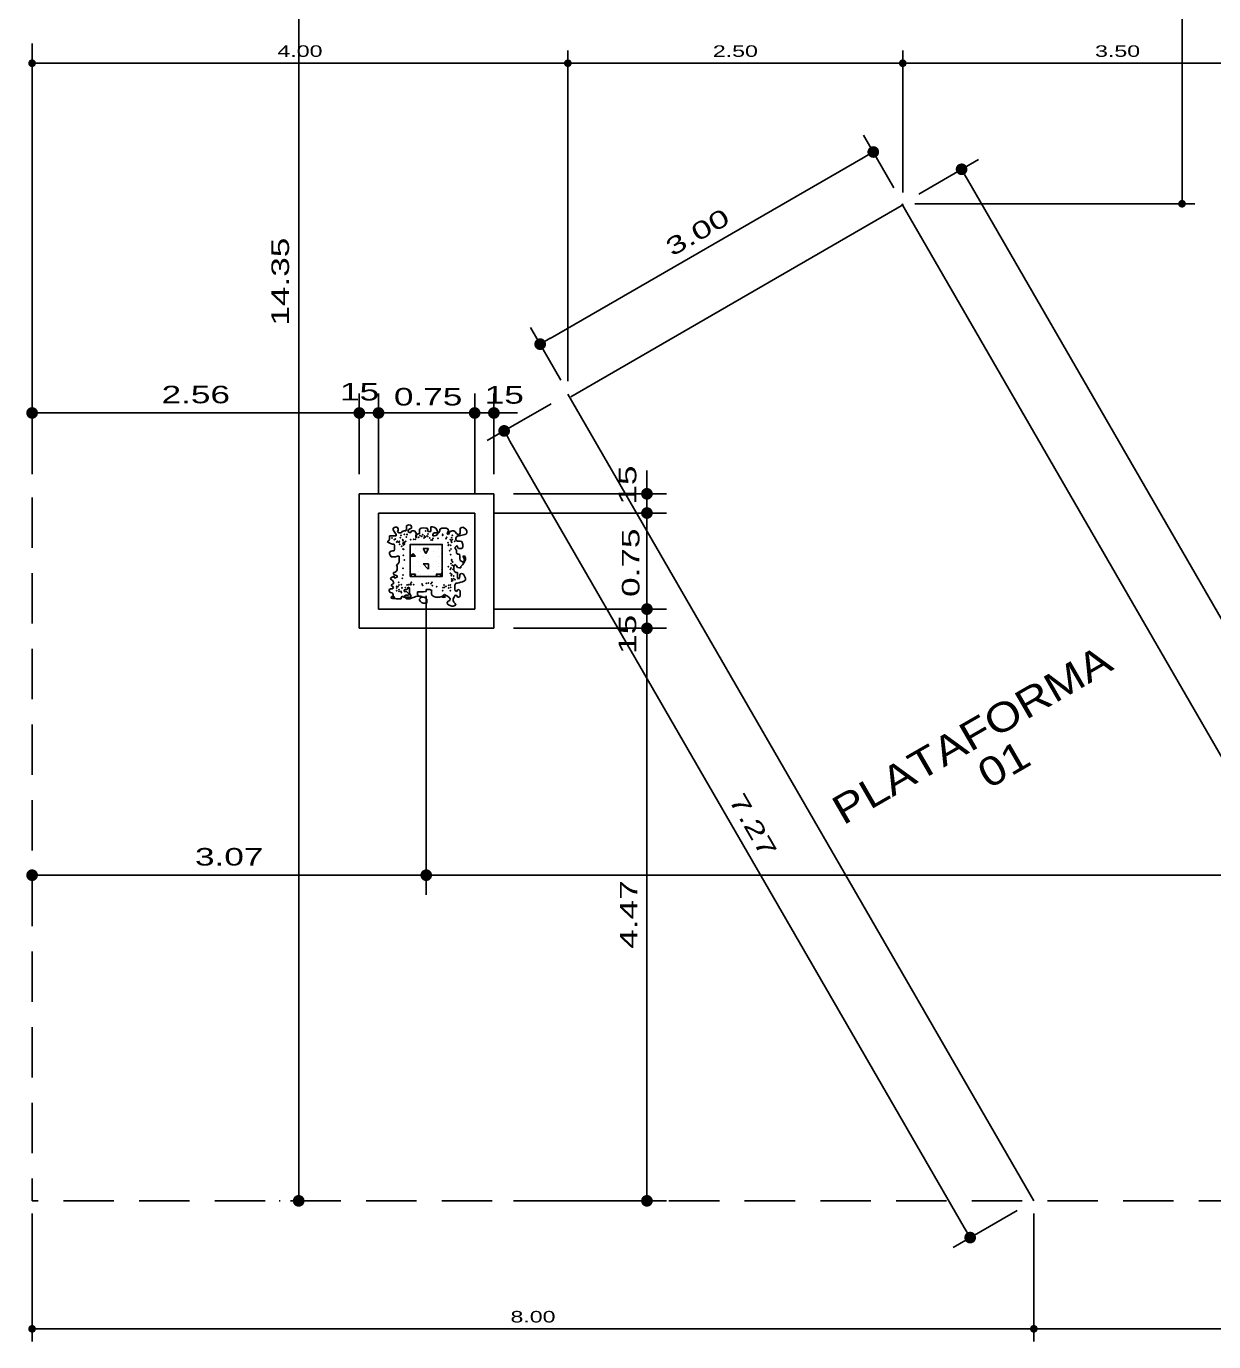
# Model space of a CAD drawing. Extents: x -13.6 to 37.9, y -332.9 to -283.8.
# Drawn here: x -13.62 to -4.35, y -326.75 to -316.48 of the extents above; entities that cross this region are included whole.
import ezdxf

# ---------------------------------------------------------------- set-up
doc = ezdxf.new("R2010")
doc.units = 0
doc.header["$LTSCALE"] = 0.525
doc.header["$MEASUREMENT"] = 0
doc.header["$PDSIZE"] = -5
doc.linetypes.add('HIDDEN', pattern=[0.375, 0.25, -0.125])
doc.layers.get('0').update_dxf_attribs({"linetype": 'CONTINUOUS'})
doc.layers.get('DEFPOINTS').update_dxf_attribs({"linetype": 'CONTINUOUS'})
for name, color, linetype in [('COTA', 13, 'CONTINUOUS'), ('FOLHA', 1, 'CONTINUOUS'), ('HACHURA', 13, 'CONTINUOUS'), ('LINVISTA', 13, 'CONTINUOUS'), ('PILARES', 5, 'CONTINUOUS'), ('PROJECAO', 13, 'HIDDEN'), ('REG120-160', 5, 'CONTINUOUS'), ('VEG', 82, 'CONTINUOUS')]:
    doc.layers.add(name, color=color, linetype=linetype)
doc.styles.add('REGUA120', font='romnswin', dxfattribs={"width": 1.2})
doc.styles.add('REGUA80', font='romnswin', dxfattribs={"width": 1.5})
doc.dimstyles.new('STANDARD$0', dxfattribs={"dimscale": 0.05, "dimtxt": 1.8, "dimasz": 1.2, "dimexe": 2, "dimexo": 2, "dimgap": 0.98, "dimtad": 1, "dimrnd": 0.5, "dimzin": 0, "dimdsep": 46, "dimtxsty": 'REGUA80', "dimblk1": 'DOT', "dimblk2": 'DOT', "dimsah": 1, "dimcen": 4, "dimdle": 4, "dimclrd": 22, "dimclre": 22, "dimclrt": 2, "dimadec": 0, "dimazin": 0, "dimtfac": 1, "dimtmove": 0, "dimatfit": 3, "dimldrblk": 'DOT', "dimfxl": 1, "dimtolj": 1, "dimtzin": 0, "dimarcsym": 0})

# ---------------------------------------------------------------- blocks, each defined once
blk = doc.blocks.new('_DOT')
at = {"color": 0, "linetype": 'ByBlock'}
blk.add_line((-0.5, 0), (-1, 0), dxfattribs=at)
at = {"color": 0, "linetype": 'ByBlock', "const_width": 0.5}
blk.add_lwpolyline([(-0.25, 0, 1), (0.25, 0, 1)], format="xyb", close=True, dxfattribs=at)
blk = doc.blocks.new('*D108')
at = {"color": 22, "linetype": 'ByBlock', "ltscale": 3}
for p, q in [((-11.079, -311.393), (-11.079, -325.561)), ((-11.223, -325.652), (-11.231, -325.652))]:
    blk.add_line(p, q, dxfattribs=at)
at = {"layer": 'DEFPOINTS', "color": 0, "linetype": 'ByBlock', "ltscale": 3}
for p in [(-11.071, -311.302), (-11.079, -325.652), (-11.071, -325.652)]:
    blk.add_point(p, dxfattribs=at)
at = {"color": 22, "linetype": 'ByBlock', "ltscale": 3, "xscale": 0.09119999999999999, "yscale": 0.09119999999999999, "zscale": 0.09119999999999999}
for p, rotation in [((-11.079, -311.302), 90), ((-11.079, -325.652), 270)]:
    blk.add_blockref('_DOT', p, dxfattribs=dict(at, rotation=rotation))
at = {"color": 2, "linetype": 'ByBlock', "ltscale": 3, "insert": (-11.222, -318.477), "char_height": 0.1368, "attachment_point": 5, "rotation": 90, "style": 'REGUA80'}
blk.add_mtext('\\A1;14.35', dxfattribs=at)
blk = doc.blocks.new('COTAPT')
at = {"color": 0, "linetype": 'ByBlock', "ltscale": 3}
blk.add_line((0, 0), (200, 0), dxfattribs=at)
at = {"color": 6, "linetype": 'ByBlock', "ltscale": 3}
blk.add_lwpolyline([(-20, 20), (20, 20), (20, -20), (-20, -20)], close=True, dxfattribs=at)
blk = doc.blocks.new('*D111')
at = {"color": 22, "linetype": 'ByBlock', "ltscale": 3}
for p, q in [((-5.388, -317.793), (-4.923, -317.524)), ((-5.009, -317.679), (-0.606, -325.305)), ((-0.894, -325.576), (-0.429, -325.308))]:
    blk.add_line(p, q, dxfattribs=at)
at = {"layer": 'DEFPOINTS', "color": 0, "linetype": 'ByBlock', "ltscale": 3}
for p in [(-5.519, -317.869), (-0.561, -325.384), (-1.025, -325.652)]:
    blk.add_point(p, dxfattribs=at)
at = {"color": 22, "linetype": 'ByBlock', "ltscale": 3, "xscale": 0.09119999999999999, "yscale": 0.09119999999999999, "zscale": 0.09119999999999999}
for p, rotation in [((-5.054, -317.6), 119.9999999999997), ((-0.561, -325.384), 299.9999999999997)]:
    blk.add_blockref('_DOT', p, dxfattribs=dict(at, rotation=rotation))
at = {"color": 2, "linetype": 'ByBlock', "ltscale": 3, "insert": (-2.684, -321.42), "char_height": 0.1368, "attachment_point": 5, "rotation": 300, "style": 'REGUA80'}
blk.add_mtext('\\A1;8.99', dxfattribs=at)
blk = doc.blocks.new('*D112')
at = {"color": 22, "linetype": 'ByBlock', "ltscale": 3}
for p, q in [((-5.582, -317.745), (-5.819, -317.334)), ((-5.822, -317.511), (-8.263, -318.92)), ((-8.18, -319.245), (-8.418, -318.834))]:
    blk.add_line(p, q, dxfattribs=at)
at = {"layer": 'DEFPOINTS', "color": 0, "linetype": 'ByBlock', "ltscale": 3}
for p in [(-5.506, -317.876), (-8.342, -318.965), (-8.104, -319.376)]:
    blk.add_point(p, dxfattribs=at)
at = {"color": 22, "linetype": 'ByBlock', "ltscale": 3, "xscale": 0.09119999999999999, "yscale": 0.09119999999999999, "zscale": 0.09119999999999999}
for p, rotation in [((-5.743, -317.465), 29.99999999999934), ((-8.342, -318.965), 209.9999999999994)]:
    blk.add_blockref('_DOT', p, dxfattribs=dict(at, rotation=rotation))
at = {"color": 2, "linetype": 'ByBlock', "ltscale": 3, "insert": (-7.114, -318.091), "char_height": 0.1368, "attachment_point": 5, "rotation": 30, "style": 'REGUA80'}
blk.add_mtext('\\A1;3.00', dxfattribs=at)
blk = doc.blocks.new('*D113')
at = {"color": 22, "linetype": 'ByBlock', "ltscale": 3}
for p, q in [((-8.257, -319.431), (-8.755, -319.718)), ((-8.578, -319.721), (-5.033, -325.86)), ((-4.621, -325.728), (-5.119, -326.015))]:
    blk.add_line(p, q, dxfattribs=at)
at = {"layer": 'DEFPOINTS', "color": 0, "linetype": 'ByBlock', "ltscale": 3}
for p in [(-8.125, -319.355), (-4.49, -325.652), (-4.987, -325.939)]:
    blk.add_point(p, dxfattribs=at)
at = {"color": 22, "linetype": 'ByBlock', "ltscale": 3, "xscale": 0.09119999999999999, "yscale": 0.09119999999999999, "zscale": 0.09119999999999999}
for p, rotation in [((-8.623, -319.642), 119.9999999999997), ((-4.987, -325.939), 299.9999999999997)]:
    blk.add_blockref('_DOT', p, dxfattribs=dict(at, rotation=rotation))
at = {"color": 2, "linetype": 'ByBlock', "ltscale": 3, "insert": (-6.682, -322.719), "char_height": 0.1368, "attachment_point": 5, "rotation": 300, "style": 'REGUA80'}
blk.add_mtext('\\A1;7.27', dxfattribs=at)
blk = doc.blocks.new('*D150')
at = {"color": 22, "linetype": 'ByBlock', "ltscale": 3}
for p, q in [((-9.817, -321.183), (-8.623, -321.183)), ((-8.775, -321.274), (-8.775, -325.561)), ((-9.817, -325.652), (-8.623, -325.652))]:
    blk.add_line(p, q, dxfattribs=at)
at = {"layer": 'DEFPOINTS', "color": 0, "linetype": 'ByBlock', "ltscale": 3}
for p in [(-9.969, -321.183), (-9.969, -325.652), (-8.775, -325.652)]:
    blk.add_point(p, dxfattribs=at)
at = {"color": 22, "linetype": 'ByBlock', "ltscale": 3, "xscale": 0.09119999999999999, "yscale": 0.09119999999999999, "zscale": 0.09119999999999999}
for p, rotation in [((-8.775, -321.183), 90), ((-8.775, -325.652), 270)]:
    blk.add_blockref('_DOT', p, dxfattribs=dict(at, rotation=rotation))
at = {"color": 2, "linetype": 'ByBlock', "ltscale": 3, "insert": (-8.918, -323.417), "char_height": 0.1368, "attachment_point": 5, "rotation": 90, "style": 'REGUA80'}
blk.add_mtext('\\A1;4.47', dxfattribs=at)
blk = doc.blocks.new('*D203')
at = {"color": 22, "linetype": 'ByBlock', "ltscale": 3}
for p, q in [((-13.572, -319.981), (-13.572, -319.35)), ((-11.019, -319.981), (-11.019, -319.35)), ((-11.11, -319.502), (-13.48, -319.502))]:
    blk.add_line(p, q, dxfattribs=at)
at = {"layer": 'DEFPOINTS', "color": 0, "linetype": 'ByBlock', "ltscale": 3}
for p in [(-13.572, -319.502), (-13.572, -320.133), (-11.019, -320.133)]:
    blk.add_point(p, dxfattribs=at)
at = {"color": 22, "linetype": 'ByBlock', "ltscale": 3, "xscale": 0.09119999999999999, "yscale": 0.09119999999999999, "zscale": 0.09119999999999999, "rotation": 180}
blk.add_blockref('_DOT', (-13.572, -319.502), dxfattribs=at)
at = {"color": 22, "linetype": 'ByBlock', "ltscale": 3, "xscale": 0.09119999999999999, "yscale": 0.09119999999999999, "zscale": 0.09119999999999999}
blk.add_blockref('_DOT', (-11.019, -319.502), dxfattribs=at)
at = {"color": 2, "linetype": 'ByBlock', "ltscale": 3, "insert": (-12.295, -319.359), "char_height": 0.1368, "attachment_point": 5, "style": 'REGUA80'}
blk.add_mtext('\\A1;2.56', dxfattribs=at)
blk = doc.blocks.new('*D171')
at = {"color": 22, "linetype": 'ByBlock', "ltscale": 3}
for p, q in [((-10.497, -320.93), (-10.497, -323.262)), ((-10.589, -323.11), (-13.48, -323.11)), ((-13.572, -323.224), (-13.572, -323.262))]:
    blk.add_line(p, q, dxfattribs=at)
at = {"layer": 'DEFPOINTS', "color": 0, "linetype": 'ByBlock', "ltscale": 3}
for p in [(-10.497, -320.778), (-13.572, -323.072), (-13.572, -323.11)]:
    blk.add_point(p, dxfattribs=at)
at = {"color": 22, "linetype": 'ByBlock', "ltscale": 3, "xscale": 0.09119999999999999, "yscale": 0.09119999999999999, "zscale": 0.09119999999999999, "rotation": 180}
blk.add_blockref('_DOT', (-13.572, -323.11), dxfattribs=at)
at = {"color": 22, "linetype": 'ByBlock', "ltscale": 3, "xscale": 0.09119999999999999, "yscale": 0.09119999999999999, "zscale": 0.09119999999999999}
blk.add_blockref('_DOT', (-10.497, -323.11), dxfattribs=at)
at = {"color": 2, "linetype": 'ByBlock', "ltscale": 3, "insert": (-12.034, -322.967), "char_height": 0.1368, "attachment_point": 5, "style": 'REGUA80'}
blk.add_mtext('\\A1;{3.07}', dxfattribs=at)
blk = doc.blocks.new('*X163')
at = {"color": 0, "ltscale": 3}
blk.add_line((-10.389, -320.778), (-10.372, -320.745), dxfattribs=at)
blk = doc.blocks.new('*X164')
at = {"color": 0, "ltscale": 3}
for p, q in [((-10.62, -320.621), (-10.6, -320.601)), ((-10.62, -320.62), (-10.58, -320.62)), ((-10.62, -320.64), (-10.62, -320.64)), ((-10.582, -320.62), (-10.602, -320.6)), ((-10.58, -320.56), (-10.58, -320.56)), ((-10.54, -320.58), (-10.54, -320.58)), ((-10.5, -320.6), (-10.52, -320.56)), ((-10.52, -320.56), (-10.48, -320.56)), ((-10.52, -320.62), (-10.52, -320.62)), ((-10.5, -320.6), (-10.48, -320.56)), ((-10.48, -320.64), (-10.48, -320.64)), ((-10.44, -320.58), (-10.44, -320.58)), ((-10.4, -320.56), (-10.4, -320.56)), ((-10.4, -320.62), (-10.4, -320.62)), ((-10.38, -320.6), (-10.38, -320.6)), ((-10.6, -320.7), (-10.6, -320.7)), ((-10.56, -320.66), (-10.56, -320.66)), ((-10.56, -320.74), (-10.56, -320.74)), ((-10.54, -320.7), (-10.54, -320.7)), ((-10.482, -320.72), (-10.522, -320.68)), ((-10.52, -320.68), (-10.48, -320.68)), ((-10.48, -320.72), (-10.48, -320.68)), ((-10.44, -320.74), (-10.44, -320.74)), ((-10.42, -320.66), (-10.42, -320.66)), ((-10.42, -320.72), (-10.42, -320.72)), ((-10.4, -320.68), (-10.4, -320.68)), ((-10.4, -320.7), (-10.4, -320.7)), ((-10.38, -320.72), (-10.38, -320.72)), ((-10.611, -320.778), (-10.62, -320.76)), ((-10.62, -320.76), (-10.58, -320.76)), ((-10.589, -320.778), (-10.58, -320.76)), ((-10.54, -320.76), (-10.54, -320.76)), ((-10.48, -320.76), (-10.48, -320.76)), ((-10.411, -320.778), (-10.42, -320.76)), ((-10.42, -320.76), (-10.4, -320.76)), ((-10.4, -320.76), (-10.38, -320.76)), ((-10.389, -320.778), (-10.38, -320.76))]:
    blk.add_line(p, q, dxfattribs=at)
blk = doc.blocks.new('*D173')
at = {"color": 22, "linetype": 'ByBlock', "ltscale": 3}
for p, q in [((-6.685, -311.302), (-4.5, -311.302)), ((-4.6, -317.809), (-4.6, -311.362)), ((-6.685, -317.869), (-4.5, -317.869))]:
    blk.add_line(p, q, dxfattribs=at)
at = {"layer": 'DEFPOINTS', "color": 0, "linetype": 'ByBlock', "ltscale": 3}
for p in [(-6.785, -311.302), (-4.6, -311.302), (-6.785, -317.869)]:
    blk.add_point(p, dxfattribs=at)
at = {"color": 22, "linetype": 'ByBlock', "ltscale": 3, "xscale": 0.06, "yscale": 0.06, "zscale": 0.06}
for p, rotation in [((-4.6, -311.302), 90), ((-4.6, -317.869), 270)]:
    blk.add_blockref('_DOT', p, dxfattribs=dict(at, rotation=rotation))
at = {"color": 2, "linetype": 'ByBlock', "ltscale": 3, "insert": (-4.694, -314.585), "char_height": 0.09, "attachment_point": 5, "rotation": 90, "style": 'REGUA80'}
blk.add_mtext('\\A1;6.50', dxfattribs=at)
blk = doc.blocks.new('*D174')
at = {"color": 22, "linetype": 'ByBlock', "ltscale": 3}
for p, q in [((-13.572, -325.752), (-13.572, -326.751)), ((-5.756, -325.752), (-5.756, -326.751)), ((-13.512, -326.651), (-5.816, -326.651))]:
    blk.add_line(p, q, dxfattribs=at)
at = {"layer": 'DEFPOINTS', "color": 0, "linetype": 'ByBlock', "ltscale": 3}
for p in [(-13.572, -325.652), (-5.756, -325.652), (-5.756, -326.651)]:
    blk.add_point(p, dxfattribs=at)
at = {"color": 22, "linetype": 'ByBlock', "ltscale": 3, "xscale": 0.06, "yscale": 0.06, "zscale": 0.06, "rotation": 180}
blk.add_blockref('_DOT', (-13.572, -326.651), dxfattribs=at)
at = {"color": 22, "linetype": 'ByBlock', "ltscale": 3, "xscale": 0.06, "yscale": 0.06, "zscale": 0.06}
blk.add_blockref('_DOT', (-5.756, -326.651), dxfattribs=at)
at = {"color": 2, "linetype": 'ByBlock', "ltscale": 3, "insert": (-9.664, -326.557), "char_height": 0.09, "attachment_point": 5, "style": 'REGUA80'}
blk.add_mtext('\\A1;8.00', dxfattribs=at)
blk = doc.blocks.new('*D175')
at = {"color": 22, "linetype": 'ByBlock', "ltscale": 3}
for p, q in [((-2.292, -325.752), (-2.292, -326.751)), ((-5.696, -326.651), (-2.352, -326.651))]:
    blk.add_line(p, q, dxfattribs=at)
at = {"layer": 'DEFPOINTS', "color": 0, "linetype": 'ByBlock', "ltscale": 3}
for p in [(-5.756, -325.652), (-2.292, -325.652), (-2.292, -326.651)]:
    blk.add_point(p, dxfattribs=at)
at = {"color": 22, "linetype": 'ByBlock', "ltscale": 3, "xscale": 0.06, "yscale": 0.06, "zscale": 0.06, "rotation": 180}
blk.add_blockref('_DOT', (-5.756, -326.651), dxfattribs=at)
at = {"color": 22, "linetype": 'ByBlock', "ltscale": 3, "xscale": 0.06, "yscale": 0.06, "zscale": 0.06}
blk.add_blockref('_DOT', (-2.292, -326.651), dxfattribs=at)
at = {"color": 2, "linetype": 'ByBlock', "ltscale": 3, "insert": (-4.024, -326.557), "char_height": 0.09, "attachment_point": 5, "style": 'REGUA80'}
blk.add_mtext('\\A1;3.50', dxfattribs=at)
blk = doc.blocks.new('*D200')
at = {"color": 22, "linetype": 'ByBlock', "ltscale": 3}
for p, q in [((-6.779, -317.78), (-6.779, -316.672)), ((-3.488, -316.772), (-6.719, -316.772))]:
    blk.add_line(p, q, dxfattribs=at)
at = {"layer": 'DEFPOINTS', "color": 0, "linetype": 'ByBlock', "ltscale": 3}
for p in [(-6.779, -316.772), (-6.779, -317.88), (-3.428, -319.355)]:
    blk.add_point(p, dxfattribs=at)
at = {"color": 22, "linetype": 'ByBlock', "ltscale": 3, "xscale": 0.06, "yscale": 0.06, "zscale": 0.06, "rotation": 180}
blk.add_blockref('_DOT', (-6.779, -316.772), dxfattribs=at)
at = {"color": 22, "linetype": 'ByBlock', "ltscale": 3, "xscale": 0.06, "yscale": 0.06, "zscale": 0.06}
blk.add_blockref('_DOT', (-3.428, -316.772), dxfattribs=at)
at = {"color": 2, "linetype": 'ByBlock', "ltscale": 3, "insert": (-5.103, -316.678), "char_height": 0.09, "attachment_point": 5, "style": 'REGUA80'}
blk.add_mtext('\\A1;3.50', dxfattribs=at)
blk = doc.blocks.new('*D201')
at = {"color": 22, "linetype": 'ByBlock', "ltscale": 3}
for p, q in [((-9.392, -319.255), (-9.392, -316.672)), ((-6.839, -316.772), (-9.332, -316.772))]:
    blk.add_line(p, q, dxfattribs=at)
at = {"layer": 'DEFPOINTS', "color": 0, "linetype": 'ByBlock', "ltscale": 3}
for p in [(-9.392, -316.772), (-6.779, -317.88), (-9.392, -319.355)]:
    blk.add_point(p, dxfattribs=at)
at = {"color": 22, "linetype": 'ByBlock', "ltscale": 3, "xscale": 0.06, "yscale": 0.06, "zscale": 0.06, "rotation": 180}
blk.add_blockref('_DOT', (-9.392, -316.772), dxfattribs=at)
at = {"color": 22, "linetype": 'ByBlock', "ltscale": 3, "xscale": 0.06, "yscale": 0.06, "zscale": 0.06}
blk.add_blockref('_DOT', (-6.779, -316.772), dxfattribs=at)
at = {"color": 2, "linetype": 'ByBlock', "ltscale": 3, "insert": (-8.085, -316.678), "char_height": 0.09, "attachment_point": 5, "style": 'REGUA80'}
blk.add_mtext('\\A1;2.50', dxfattribs=at)
blk = doc.blocks.new('*D202')
at = {"color": 22, "linetype": 'ByBlock', "ltscale": 3}
for p, q in [((-13.572, -319.255), (-13.572, -316.672)), ((-9.452, -316.772), (-13.512, -316.772))]:
    blk.add_line(p, q, dxfattribs=at)
at = {"layer": 'DEFPOINTS', "color": 0, "linetype": 'ByBlock', "ltscale": 3}
for p in [(-13.572, -316.772), (-13.572, -319.355), (-9.392, -319.355)]:
    blk.add_point(p, dxfattribs=at)
at = {"color": 22, "linetype": 'ByBlock', "ltscale": 3, "xscale": 0.06, "yscale": 0.06, "zscale": 0.06, "rotation": 180}
blk.add_blockref('_DOT', (-13.572, -316.772), dxfattribs=at)
at = {"color": 22, "linetype": 'ByBlock', "ltscale": 3, "xscale": 0.06, "yscale": 0.06, "zscale": 0.06}
blk.add_blockref('_DOT', (-9.392, -316.772), dxfattribs=at)
at = {"color": 2, "linetype": 'ByBlock', "ltscale": 3, "insert": (-11.482, -316.678), "char_height": 0.09, "attachment_point": 5, "style": 'REGUA80'}
blk.add_mtext('\\A1;4.00', dxfattribs=at)
blk = doc.blocks.new('*D204')
at = {"color": 22, "linetype": 'ByBlock', "ltscale": 3}
for p, q in [((-10.869, -320.131), (-10.869, -319.35)), ((-11.11, -319.502), (-11.201, -319.502)), ((-11.019, -319.502), (-10.869, -319.502)), ((-11.019, -319.502), (-10.869, -319.502)), ((-10.778, -319.502), (-10.686, -319.502))]:
    blk.add_line(p, q, dxfattribs=at)
at = {"layer": 'DEFPOINTS', "color": 0, "linetype": 'ByBlock', "ltscale": 3}
for p in [(-10.869, -319.502), (-11.019, -320.133), (-10.869, -320.283)]:
    blk.add_point(p, dxfattribs=at)
at = {"color": 22, "linetype": 'ByBlock', "ltscale": 3, "xscale": 0.09119999999999999, "yscale": 0.09119999999999999, "zscale": 0.09119999999999999}
blk.add_blockref('_DOT', (-11.019, -319.502), dxfattribs=at)
at = {"color": 22, "linetype": 'ByBlock', "ltscale": 3, "xscale": 0.09119999999999999, "yscale": 0.09119999999999999, "zscale": 0.09119999999999999, "rotation": 180}
blk.add_blockref('_DOT', (-10.869, -319.502), dxfattribs=at)
at = {"color": 2, "linetype": 'ByBlock', "ltscale": 3, "insert": (-11.017, -319.337), "char_height": 0.1368, "attachment_point": 5, "style": 'REGUA80'}
blk.add_mtext('\\A1;15', dxfattribs=at)
blk = doc.blocks.new('*D205')
at = {"color": 22, "linetype": 'ByBlock', "ltscale": 3}
for p, q in [((-10.119, -320.131), (-10.119, -319.35)), ((-10.778, -319.502), (-10.21, -319.502))]:
    blk.add_line(p, q, dxfattribs=at)
at = {"layer": 'DEFPOINTS', "color": 0, "linetype": 'ByBlock', "ltscale": 3}
for p in [(-10.119, -319.502), (-10.869, -320.283), (-10.119, -320.283)]:
    blk.add_point(p, dxfattribs=at)
at = {"color": 22, "linetype": 'ByBlock', "ltscale": 3, "xscale": 0.09119999999999999, "yscale": 0.09119999999999999, "zscale": 0.09119999999999999, "rotation": 180}
blk.add_blockref('_DOT', (-10.869, -319.502), dxfattribs=at)
at = {"color": 22, "linetype": 'ByBlock', "ltscale": 3, "xscale": 0.09119999999999999, "yscale": 0.09119999999999999, "zscale": 0.09119999999999999}
blk.add_blockref('_DOT', (-10.119, -319.502), dxfattribs=at)
at = {"color": 2, "linetype": 'ByBlock', "ltscale": 3, "insert": (-10.482, -319.376), "char_height": 0.1368, "attachment_point": 5, "style": 'REGUA80'}
blk.add_mtext('\\A1;0.75', dxfattribs=at)
blk = doc.blocks.new('*D206')
at = {"color": 22, "linetype": 'ByBlock', "ltscale": 3}
for p, q in [((-9.969, -319.981), (-9.969, -319.35)), ((-10.21, -319.502), (-10.301, -319.502)), ((-10.119, -319.502), (-9.969, -319.502)), ((-10.119, -319.502), (-9.969, -319.502)), ((-9.878, -319.502), (-9.786, -319.502))]:
    blk.add_line(p, q, dxfattribs=at)
at = {"layer": 'DEFPOINTS', "color": 0, "linetype": 'ByBlock', "ltscale": 3}
for p in [(-9.969, -319.502), (-9.969, -320.133), (-10.119, -320.283)]:
    blk.add_point(p, dxfattribs=at)
at = {"color": 22, "linetype": 'ByBlock', "ltscale": 3, "xscale": 0.09119999999999999, "yscale": 0.09119999999999999, "zscale": 0.09119999999999999}
blk.add_blockref('_DOT', (-10.119, -319.502), dxfattribs=at)
at = {"color": 22, "linetype": 'ByBlock', "ltscale": 3, "xscale": 0.09119999999999999, "yscale": 0.09119999999999999, "zscale": 0.09119999999999999, "rotation": 180}
blk.add_blockref('_DOT', (-9.969, -319.502), dxfattribs=at)
at = {"color": 2, "linetype": 'ByBlock', "ltscale": 3, "insert": (-9.888, -319.362), "char_height": 0.1368, "attachment_point": 5, "style": 'REGUA80'}
blk.add_mtext('\\A1;15', dxfattribs=at)
blk = doc.blocks.new('*D207')
at = {"color": 22, "linetype": 'ByBlock', "ltscale": 3}
for p, q in [((8.403, -320.928), (8.403, -323.262)), ((-10.406, -323.11), (8.311, -323.11))]:
    blk.add_line(p, q, dxfattribs=at)
at = {"layer": 'DEFPOINTS', "color": 0, "linetype": 'ByBlock', "ltscale": 3}
for p in [(-10.497, -320.778), (8.403, -320.776), (8.403, -323.11)]:
    blk.add_point(p, dxfattribs=at)
at = {"color": 22, "linetype": 'ByBlock', "ltscale": 3, "xscale": 0.09119999999999999, "yscale": 0.09119999999999999, "zscale": 0.09119999999999999, "rotation": 180}
blk.add_blockref('_DOT', (-10.497, -323.11), dxfattribs=at)
at = {"color": 22, "linetype": 'ByBlock', "ltscale": 3, "xscale": 0.09119999999999999, "yscale": 0.09119999999999999, "zscale": 0.09119999999999999}
blk.add_blockref('_DOT', (8.403, -323.11), dxfattribs=at)
at = {"color": 2, "linetype": 'ByBlock', "ltscale": 3, "insert": (-1.047, -322.967), "char_height": 0.1368, "attachment_point": 5, "style": 'REGUA80'}
blk.add_mtext('\\A1;19.00', dxfattribs=at)
blk = doc.blocks.new('*D211')
at = {"color": 22, "linetype": 'ByBlock', "ltscale": 3}
for p, q in [((-8.775, -320.942), (-8.775, -320.851)), ((-9.967, -321.033), (-8.623, -321.033)), ((-8.775, -321.183), (-8.775, -321.033)), ((-8.775, -321.183), (-8.775, -321.033)), ((-8.775, -321.274), (-8.775, -321.365))]:
    blk.add_line(p, q, dxfattribs=at)
at = {"layer": 'DEFPOINTS', "color": 0, "linetype": 'ByBlock', "ltscale": 3}
for p in [(-10.119, -321.033), (-8.775, -321.033), (-9.969, -321.183)]:
    blk.add_point(p, dxfattribs=at)
at = {"color": 22, "linetype": 'ByBlock', "ltscale": 3, "xscale": 0.09119999999999999, "yscale": 0.09119999999999999, "zscale": 0.09119999999999999}
for p, rotation in [((-8.775, -321.033), 270), ((-8.775, -321.183), 90)]:
    blk.add_blockref('_DOT', p, dxfattribs=dict(at, rotation=rotation))
at = {"color": 2, "linetype": 'ByBlock', "ltscale": 3, "insert": (-8.926, -321.23), "char_height": 0.1368, "attachment_point": 5, "rotation": 90, "style": 'REGUA80'}
blk.add_mtext('\\A1;15', dxfattribs=at)
blk = doc.blocks.new('*D212')
at = {"color": 22, "linetype": 'ByBlock', "ltscale": 3}
for p, q in [((-9.967, -320.283), (-8.623, -320.283)), ((-8.775, -320.942), (-8.775, -320.374))]:
    blk.add_line(p, q, dxfattribs=at)
at = {"layer": 'DEFPOINTS', "color": 0, "linetype": 'ByBlock', "ltscale": 3}
for p in [(-10.119, -320.283), (-8.775, -320.283), (-10.119, -321.033)]:
    blk.add_point(p, dxfattribs=at)
at = {"color": 22, "linetype": 'ByBlock', "ltscale": 3, "xscale": 0.09119999999999999, "yscale": 0.09119999999999999, "zscale": 0.09119999999999999}
for p, rotation in [((-8.775, -320.283), 90), ((-8.775, -321.033), 270)]:
    blk.add_blockref('_DOT', p, dxfattribs=dict(at, rotation=rotation))
at = {"color": 2, "linetype": 'ByBlock', "ltscale": 3, "insert": (-8.901, -320.671), "char_height": 0.1368, "attachment_point": 5, "rotation": 90, "style": 'REGUA80'}
blk.add_mtext('\\A1;0.75', dxfattribs=at)
blk = doc.blocks.new('*D213')
at = {"color": 22, "linetype": 'ByBlock', "ltscale": 3}
for p, q in [((-8.775, -320.042), (-8.775, -319.951)), ((-9.817, -320.133), (-8.623, -320.133)), ((-8.775, -320.283), (-8.775, -320.133)), ((-8.775, -320.283), (-8.775, -320.133)), ((-8.775, -320.374), (-8.775, -320.465))]:
    blk.add_line(p, q, dxfattribs=at)
at = {"layer": 'DEFPOINTS', "color": 0, "linetype": 'ByBlock', "ltscale": 3}
for p in [(-9.969, -320.133), (-8.775, -320.133), (-10.119, -320.283)]:
    blk.add_point(p, dxfattribs=at)
at = {"color": 22, "linetype": 'ByBlock', "ltscale": 3, "xscale": 0.09119999999999999, "yscale": 0.09119999999999999, "zscale": 0.09119999999999999}
for p, rotation in [((-8.775, -320.133), 270), ((-8.775, -320.283), 90)]:
    blk.add_blockref('_DOT', p, dxfattribs=dict(at, rotation=rotation))
at = {"color": 2, "linetype": 'ByBlock', "ltscale": 3, "insert": (-8.925, -320.065), "char_height": 0.1368, "attachment_point": 5, "rotation": 90, "style": 'REGUA80'}
blk.add_mtext('\\A1;15', dxfattribs=at)

msp = doc.modelspace()

# ---------------------------------------------------------------- linework, layer by layer
at = {"layer": 'FOLHA', "linetype": 'Continuous'}
for p, q in [((-9.969, -320.133), (-11.019, -320.133)), ((-11.019, -320.133), (-11.019, -321.183)), ((-9.969, -321.183), (-9.969, -320.133)), ((-10.119, -320.283), (-10.869, -320.283)), ((-10.869, -320.283), (-10.869, -321.033)), ((-10.119, -321.033), (-10.119, -320.283)), ((-10.869, -321.033), (-10.119, -321.033)), ((-11.019, -321.183), (-9.969, -321.183))]:
    msp.add_line(p, q, dxfattribs=at)
at = {"layer": 'LINVISTA', "linetype": 'Continuous'}
for p, q in [((-9.37, -319.376), (-6.772, -317.876)), ((-6.785, -317.869), (-2.292, -325.652)), ((-9.392, -319.355), (-5.756, -325.652))]:
    msp.add_line(p, q, dxfattribs=at)
at = {"layer": 'PILARES', "linetype": 'Continuous'}
msp.add_lwpolyline([(-10.622, -320.778), (-10.372, -320.778), (-10.372, -320.528), (-10.622, -320.528)], close=True, dxfattribs=at)
at = {"layer": 'PROJECAO', "ltscale": 3}
for p in [(-13.572, -311.302), (36.678, -325.652)]:
    msp.add_line(p, (-13.572, -325.652), dxfattribs=at)
at = {"layer": 'VEG', "ltscale": 3}
for p, q in [((-10.756, -320.402), (-10.74, -320.394)), ((-10.756, -320.414), (-10.756, -320.402)), ((-10.748, -320.426), (-10.756, -320.414)), ((-10.732, -320.45), (-10.748, -320.426)), ((-10.74, -320.394), (-10.724, -320.394)), ((-10.724, -320.394), (-10.716, -320.406)), ((-10.716, -320.418), (-10.72, -320.43)), ((-10.72, -320.43), (-10.708, -320.438)), ((-10.716, -320.406), (-10.716, -320.418)), ((-10.708, -320.438), (-10.692, -320.438)), ((-10.692, -320.438), (-10.684, -320.426)), ((-10.684, -320.426), (-10.668, -320.422)), ((-10.668, -320.422), (-10.656, -320.422)), ((-10.656, -320.422), (-10.652, -320.41)), ((-10.652, -320.382), (-10.636, -320.374)), ((-10.652, -320.41), (-10.652, -320.382)), ((-10.636, -320.414), (-10.64, -320.426)), ((-10.64, -320.426), (-10.628, -320.434)), ((-10.636, -320.374), (-10.616, -320.378)), ((-10.624, -320.406), (-10.636, -320.414)), ((-10.628, -320.434), (-10.616, -320.434)), ((-10.612, -320.402), (-10.624, -320.406)), ((-10.616, -320.378), (-10.612, -320.39)), ((-10.616, -320.434), (-10.612, -320.422)), ((-10.612, -320.39), (-10.612, -320.402)), ((-10.612, -320.422), (-10.589, -320.422)), ((-10.589, -320.422), (-10.577, -320.434)), ((-10.577, -320.434), (-10.573, -320.45)), ((-10.577, -320.454), (-10.561, -320.446)), ((-10.561, -320.446), (-10.549, -320.446)), ((-10.549, -320.41), (-10.537, -320.402)), ((-10.549, -320.446), (-10.549, -320.41)), ((-10.537, -320.402), (-10.521, -320.398)), ((-10.521, -320.398), (-10.501, -320.402)), ((-10.501, -320.402), (-10.489, -320.402)), ((-10.489, -320.402), (-10.485, -320.414)), ((-10.485, -320.414), (-10.485, -320.426)), ((-10.485, -320.426), (-10.461, -320.426)), ((-10.461, -320.426), (-10.461, -320.39)), ((-10.461, -320.39), (-10.449, -320.39)), ((-10.449, -320.39), (-10.437, -320.394)), ((-10.445, -320.45), (-10.437, -320.438)), ((-10.437, -320.394), (-10.421, -320.402)), ((-10.437, -320.438), (-10.398, -320.438)), ((-10.421, -320.402), (-10.414, -320.414)), ((-10.414, -320.414), (-10.41, -320.426)), ((-10.41, -320.426), (-10.41, -320.45)), ((-10.398, -320.438), (-10.39, -320.422)), ((-10.39, -320.41), (-10.374, -320.402)), ((-10.39, -320.422), (-10.39, -320.41)), ((-10.374, -320.402), (-10.342, -320.402)), ((-10.342, -320.402), (-10.326, -320.41)), ((-10.33, -320.434), (-10.334, -320.446)), ((-10.334, -320.446), (-10.322, -320.45)), ((-10.322, -320.422), (-10.33, -320.434)), ((-10.326, -320.41), (-10.322, -320.422)), ((-10.322, -320.45), (-10.318, -320.438)), ((-10.318, -320.438), (-10.31, -320.426)), ((-10.31, -320.426), (-10.294, -320.422)), ((-10.294, -320.422), (-10.282, -320.422)), ((-10.282, -320.422), (-10.27, -320.43)), ((-10.27, -320.43), (-10.262, -320.442)), ((-10.262, -320.442), (-10.25, -320.45)), ((-10.238, -320.45), (-10.231, -320.438)), ((-10.231, -320.402), (-10.211, -320.394)), ((-10.231, -320.438), (-10.231, -320.402)), ((-10.211, -320.394), (-10.199, -320.402)), ((-10.199, -320.402), (-10.187, -320.41)), ((-10.183, -320.446), (-10.195, -320.45)), ((-10.187, -320.41), (-10.179, -320.422)), ((-10.179, -320.434), (-10.183, -320.446)), ((-10.179, -320.422), (-10.179, -320.434)), ((-10.803, -320.506), (-10.791, -320.502)), ((-10.791, -320.513), (-10.803, -320.506)), ((-10.791, -320.502), (-10.783, -320.486)), ((-10.775, -320.521), (-10.791, -320.513)), ((-10.783, -320.486), (-10.783, -320.462)), ((-10.783, -320.462), (-10.732, -320.462)), ((-10.76, -320.525), (-10.775, -320.521)), ((-10.748, -320.525), (-10.76, -320.525)), ((-10.744, -320.537), (-10.748, -320.525)), ((-10.744, -320.565), (-10.744, -320.537)), ((-10.732, -320.462), (-10.732, -320.45)), ((-10.577, -320.466), (-10.577, -320.454)), ((-10.573, -320.478), (-10.577, -320.466)), ((-10.573, -320.45), (-10.573, -320.478)), ((-10.445, -320.462), (-10.445, -320.45)), ((-10.433, -320.462), (-10.445, -320.462)), ((-10.421, -320.458), (-10.433, -320.462)), ((-10.41, -320.45), (-10.421, -320.458)), ((-10.258, -320.537), (-10.27, -320.549)), ((-10.27, -320.549), (-10.27, -320.561)), ((-10.262, -320.47), (-10.266, -320.482)), ((-10.266, -320.482), (-10.266, -320.494)), ((-10.266, -320.494), (-10.254, -320.502)), ((-10.25, -320.462), (-10.262, -320.47)), ((-10.254, -320.549), (-10.258, -320.537)), ((-10.254, -320.502), (-10.231, -320.502)), ((-10.246, -320.561), (-10.254, -320.549)), ((-10.25, -320.45), (-10.238, -320.45)), ((-10.238, -320.462), (-10.25, -320.462)), ((-10.227, -320.458), (-10.238, -320.462)), ((-10.231, -320.502), (-10.219, -320.506)), ((-10.207, -320.454), (-10.227, -320.458)), ((-10.219, -320.506), (-10.211, -320.529)), ((-10.211, -320.529), (-10.211, -320.553)), ((-10.195, -320.45), (-10.207, -320.454)), ((-10.783, -320.589), (-10.771, -320.581)), ((-10.783, -320.601), (-10.783, -320.589)), ((-10.779, -320.613), (-10.783, -320.601)), ((-10.771, -320.625), (-10.779, -320.613)), ((-10.771, -320.581), (-10.76, -320.577)), ((-10.736, -320.625), (-10.771, -320.625)), ((-10.76, -320.577), (-10.748, -320.577)), ((-10.748, -320.577), (-10.744, -320.565)), ((-10.72, -320.621), (-10.736, -320.625)), ((-10.708, -320.621), (-10.72, -320.621)), ((-10.708, -320.664), (-10.708, -320.621)), ((-10.27, -320.561), (-10.262, -320.573)), ((-10.262, -320.573), (-10.262, -320.597)), ((-10.262, -320.597), (-10.25, -320.605)), ((-10.25, -320.605), (-10.238, -320.605)), ((-10.223, -320.561), (-10.246, -320.561)), ((-10.238, -320.605), (-10.235, -320.621)), ((-10.235, -320.621), (-10.235, -320.637)), ((-10.235, -320.637), (-10.231, -320.653)), ((-10.231, -320.653), (-10.215, -320.664)), ((-10.211, -320.553), (-10.223, -320.561)), ((-10.211, -320.621), (-10.199, -320.617)), ((-10.203, -320.633), (-10.211, -320.621)), ((-10.199, -320.649), (-10.203, -320.633)), ((-10.203, -320.664), (-10.199, -320.649)), ((-10.199, -320.617), (-10.191, -320.633)), ((-10.191, -320.645), (-10.195, -320.66)), ((-10.191, -320.633), (-10.191, -320.645)), ((-10.752, -320.748), (-10.74, -320.744)), ((-10.752, -320.76), (-10.752, -320.748)), ((-10.74, -320.744), (-10.728, -320.736)), ((-10.728, -320.688), (-10.716, -320.68)), ((-10.724, -320.7), (-10.728, -320.688)), ((-10.728, -320.736), (-10.724, -320.724)), ((-10.724, -320.724), (-10.724, -320.7)), ((-10.716, -320.68), (-10.708, -320.664)), ((-10.274, -320.684), (-10.282, -320.7)), ((-10.282, -320.7), (-10.282, -320.724)), ((-10.282, -320.724), (-10.278, -320.736)), ((-10.278, -320.736), (-10.266, -320.748)), ((-10.262, -320.696), (-10.274, -320.684)), ((-10.266, -320.748), (-10.254, -320.748)), ((-10.254, -320.708), (-10.262, -320.696)), ((-10.238, -320.712), (-10.254, -320.708)), ((-10.254, -320.748), (-10.254, -320.788)), ((-10.227, -320.712), (-10.238, -320.712)), ((-10.215, -320.688), (-10.227, -320.7)), ((-10.227, -320.7), (-10.227, -320.712)), ((-10.215, -320.664), (-10.203, -320.664)), ((-10.203, -320.672), (-10.215, -320.688)), ((-10.195, -320.66), (-10.203, -320.672)), ((-10.775, -320.792), (-10.764, -320.784)), ((-10.771, -320.804), (-10.775, -320.792)), ((-10.76, -320.807), (-10.771, -320.804)), ((-10.771, -320.851), (-10.764, -320.839)), ((-10.76, -320.855), (-10.771, -320.851)), ((-10.764, -320.784), (-10.748, -320.776)), ((-10.764, -320.839), (-10.752, -320.835)), ((-10.752, -320.823), (-10.76, -320.807)), ((-10.752, -320.867), (-10.76, -320.855)), ((-10.74, -320.768), (-10.752, -320.76)), ((-10.752, -320.835), (-10.752, -320.823)), ((-10.748, -320.776), (-10.748, -320.788)), ((-10.748, -320.788), (-10.736, -320.788)), ((-10.724, -320.772), (-10.74, -320.768)), ((-10.736, -320.788), (-10.724, -320.784)), ((-10.724, -320.784), (-10.724, -320.772)), ((-10.266, -320.831), (-10.274, -320.847)), ((-10.274, -320.847), (-10.274, -320.875)), ((-10.254, -320.831), (-10.266, -320.831)), ((-10.254, -320.788), (-10.246, -320.8)), ((-10.242, -320.827), (-10.254, -320.831)), ((-10.246, -320.8), (-10.238, -320.788)), ((-10.227, -320.823), (-10.242, -320.827)), ((-10.238, -320.788), (-10.235, -320.772)), ((-10.235, -320.76), (-10.223, -320.756)), ((-10.235, -320.772), (-10.235, -320.76)), ((-10.215, -320.819), (-10.227, -320.823)), ((-10.223, -320.756), (-10.207, -320.76)), ((-10.203, -320.815), (-10.215, -320.819)), ((-10.207, -320.76), (-10.199, -320.776)), ((-10.191, -320.807), (-10.203, -320.815)), ((-10.199, -320.776), (-10.191, -320.792)), ((-10.191, -320.792), (-10.191, -320.807)), ((-10.787, -320.879), (-10.775, -320.875)), ((-10.787, -320.891), (-10.787, -320.879)), ((-10.779, -320.903), (-10.787, -320.891)), ((-10.764, -320.907), (-10.779, -320.903)), ((-10.775, -320.875), (-10.764, -320.875)), ((-10.768, -320.935), (-10.771, -320.947)), ((-10.771, -320.947), (-10.76, -320.951)), ((-10.756, -320.931), (-10.768, -320.935)), ((-10.764, -320.875), (-10.752, -320.867)), ((-10.756, -320.919), (-10.764, -320.907)), ((-10.76, -320.951), (-10.748, -320.951)), ((-10.756, -320.943), (-10.756, -320.919)), ((-10.744, -320.939), (-10.756, -320.931)), ((-10.748, -320.951), (-10.748, -320.943)), ((-10.744, -320.951), (-10.744, -320.939)), ((-10.732, -320.954), (-10.744, -320.951)), ((-10.692, -320.954), (-10.732, -320.954)), ((-10.684, -320.931), (-10.692, -320.943)), ((-10.692, -320.943), (-10.692, -320.954)), ((-10.672, -320.939), (-10.684, -320.931)), ((-10.616, -320.939), (-10.672, -320.939)), ((-10.656, -320.883), (-10.668, -320.883)), ((-10.668, -320.883), (-10.668, -320.895)), ((-10.668, -320.895), (-10.648, -320.899)), ((-10.668, -320.931), (-10.656, -320.923)), ((-10.66, -320.943), (-10.668, -320.931)), ((-10.648, -320.954), (-10.66, -320.943)), ((-10.64, -320.875), (-10.656, -320.883)), ((-10.656, -320.923), (-10.64, -320.923)), ((-10.648, -320.899), (-10.636, -320.911)), ((-10.624, -320.954), (-10.648, -320.954)), ((-10.628, -320.867), (-10.64, -320.863)), ((-10.64, -320.863), (-10.64, -320.875)), ((-10.64, -320.923), (-10.628, -320.919)), ((-10.636, -320.911), (-10.624, -320.915)), ((-10.628, -320.919), (-10.628, -320.867)), ((-10.624, -320.915), (-10.616, -320.927)), ((-10.612, -320.947), (-10.624, -320.954)), ((-10.616, -320.927), (-10.616, -320.939)), ((-10.6, -320.943), (-10.612, -320.947)), ((-10.589, -320.939), (-10.6, -320.943)), ((-10.577, -320.935), (-10.589, -320.939)), ((-10.565, -320.931), (-10.577, -320.935)), ((-10.517, -320.899), (-10.565, -320.899)), ((-10.565, -320.899), (-10.565, -320.923)), ((-10.565, -320.923), (-10.553, -320.931)), ((-10.541, -320.931), (-10.565, -320.931)), ((-10.553, -320.931), (-10.541, -320.939)), ((-10.553, -320.958), (-10.541, -320.947)), ((-10.545, -320.97), (-10.553, -320.958)), ((-10.529, -320.935), (-10.541, -320.931)), ((-10.541, -320.947), (-10.529, -320.935)), ((-10.541, -320.939), (-10.513, -320.939)), ((-10.497, -320.895), (-10.517, -320.899)), ((-10.513, -320.939), (-10.501, -320.947)), ((-10.501, -320.947), (-10.493, -320.958)), ((-10.469, -320.879), (-10.497, -320.879)), ((-10.497, -320.879), (-10.497, -320.895)), ((-10.493, -320.958), (-10.493, -320.986)), ((-10.453, -320.887), (-10.469, -320.879)), ((-10.457, -320.899), (-10.453, -320.887)), ((-10.457, -320.911), (-10.457, -320.899)), ((-10.453, -320.923), (-10.457, -320.911)), ((-10.437, -320.935), (-10.453, -320.923)), ((-10.421, -320.939), (-10.437, -320.935)), ((-10.394, -320.939), (-10.421, -320.939)), ((-10.374, -320.935), (-10.394, -320.939)), ((-10.366, -320.927), (-10.374, -320.939)), ((-10.358, -320.935), (-10.374, -320.935)), ((-10.374, -320.939), (-10.346, -320.939)), ((-10.354, -320.919), (-10.366, -320.927)), ((-10.346, -320.939), (-10.358, -320.935)), ((-10.342, -320.927), (-10.354, -320.919)), ((-10.33, -320.931), (-10.342, -320.927)), ((-10.318, -320.943), (-10.33, -320.931)), ((-10.31, -320.954), (-10.318, -320.943)), ((-10.314, -320.966), (-10.31, -320.954)), ((-10.278, -320.939), (-10.286, -320.954)), ((-10.286, -320.954), (-10.286, -320.966)), ((-10.27, -320.923), (-10.278, -320.939)), ((-10.274, -320.875), (-10.27, -320.891)), ((-10.27, -320.891), (-10.258, -320.895)), ((-10.258, -320.927), (-10.27, -320.923)), ((-10.258, -320.895), (-10.254, -320.883)), ((-10.254, -320.939), (-10.258, -320.927)), ((-10.254, -320.883), (-10.242, -320.879)), ((-10.242, -320.939), (-10.254, -320.939)), ((-10.242, -320.879), (-10.231, -320.891)), ((-10.231, -320.931), (-10.242, -320.939)), ((-10.231, -320.891), (-10.231, -320.931)), ((-10.533, -320.982), (-10.545, -320.97)), ((-10.521, -320.986), (-10.533, -320.982)), ((-10.493, -320.986), (-10.521, -320.986)), ((-10.334, -320.982), (-10.326, -320.97)), ((-10.33, -320.994), (-10.334, -320.982)), ((-10.318, -321.002), (-10.33, -320.994)), ((-10.326, -320.97), (-10.314, -320.966)), ((-10.298, -321.01), (-10.318, -321.002)), ((-10.286, -321.01), (-10.298, -321.01)), ((-10.286, -320.966), (-10.282, -320.978)), ((-10.266, -321.002), (-10.286, -321.01)), ((-10.282, -320.978), (-10.27, -320.99)), ((-10.27, -320.99), (-10.266, -321.002))]:
    msp.add_line(p, q, dxfattribs=at)
for p in [(-10.501, -320.424), (-10.484, -320.446), (-10.765, -320.477), (-10.745, -320.491), (-10.737, -320.486), (-10.728, -320.508), (-10.726, -320.508), (-10.723, -320.503), (-10.709, -320.511), (-10.709, -320.511), (-10.706, -320.503), (-10.703, -320.528), (-10.7, -320.475), (-10.695, -320.458), (-10.689, -320.542), (-10.681, -320.491), (-10.678, -320.5), (-10.678, -320.522), (-10.675, -320.514), (-10.675, -320.533), (-10.669, -320.511), (-10.669, -320.528), (-10.667, -320.449), (-10.667, -320.517), (-10.667, -320.525), (-10.658, -320.503), (-10.653, -320.469), (-10.647, -320.449), (-10.647, -320.452), (-10.619, -320.491), (-10.594, -320.489), (-10.582, -320.489), (-10.557, -320.472), (-10.546, -320.46), (-10.532, -320.466), (-10.526, -320.452), (-10.515, -320.477), (-10.512, -320.463), (-10.504, -320.469), (-10.492, -320.463), (-10.487, -320.466), (-10.47, -320.477), (-10.459, -320.494), (-10.45, -320.494), (-10.445, -320.48), (-10.405, -320.48), (-10.369, -320.449), (-10.369, -320.458), (-10.343, -320.483), (-10.338, -320.472), (-10.327, -320.514), (-10.324, -320.536), (-10.321, -320.531), (-10.31, -320.491), (-10.307, -320.536), (-10.301, -320.497), (-10.301, -320.503), (-10.298, -320.475), (-10.298, -320.511), (-10.293, -320.458), (-10.293, -320.491), (-10.276, -320.503), (-10.678, -320.564), (-10.675, -320.612), (-10.672, -320.567), (-10.667, -320.649), (-10.315, -320.576), (-10.307, -320.609), (-10.304, -320.564), (-10.298, -320.646), (-10.678, -320.716), (-10.324, -320.702), (-10.31, -320.722), (-10.31, -320.755), (-10.304, -320.679), (-10.304, -320.713), (-10.298, -320.654), (-10.293, -320.691), (-10.29, -320.665), (-10.287, -320.722), (-10.284, -320.694), (-10.728, -320.854), (-10.712, -320.825), (-10.709, -320.845), (-10.692, -320.842), (-10.683, -320.792), (-10.678, -320.767), (-10.647, -320.845), (-10.636, -320.842), (-10.624, -320.842), (-10.619, -320.834), (-10.616, -320.842), (-10.613, -320.825), (-10.594, -320.842), (-10.529, -320.837), (-10.526, -320.848), (-10.495, -320.831), (-10.481, -320.828), (-10.459, -320.834), (-10.453, -320.825), (-10.45, -320.851), (-10.357, -320.845), (-10.343, -320.854), (-10.321, -320.848), (-10.31, -320.845), (-10.301, -320.772), (-10.301, -320.772), (-10.298, -320.761), (-10.298, -320.797), (-10.298, -320.814), (-10.296, -320.8), (-10.29, -320.811), (-10.284, -320.795), (-10.282, -320.775), (-10.273, -320.803), (-10.728, -320.868), (-10.728, -320.89), (-10.717, -320.859), (-10.709, -320.882), (-10.709, -320.893), (-10.695, -320.893), (-10.692, -320.904), (-10.686, -320.865), (-10.686, -320.868), (-10.661, -320.865), (-10.416, -320.859), (-10.369, -320.89), (-10.366, -320.865), (-10.355, -320.862), (-10.321, -320.868), (-10.31, -320.89), (-10.307, -320.862)]:
    msp.add_point(p, dxfattribs=at)

# ---------------------------------------------------------------- block references
at = {"layer": 'HACHURA', "ltscale": 3}
for name in ['*X164', '*X163']:
    msp.add_blockref(name, (0, 0), dxfattribs=at)

# ---------------------------------------------------------------- texts
at = {"layer": 'REG120-160', "ltscale": 3, "style": 'REGUA120', "width": 1.2}
for s, p in [('PLATAFORMA', (-7.243, -322.723)), ('01', (-6.109, -322.441))]:
    msp.add_text(s, height=0.225, rotation=30, dxfattribs=at).set_placement(p)

# ---------------------------------------------------------------- dimensions: what is measured, and where the dimension line sits
at = {"layer": 'COTA', "ltscale": 3}
dim = msp.add_linear_dim(base=(-11.492, -325.652), p1=(-11.484, -311.302), p2=(-11.484, -325.652), angle=90, dimstyle='STANDARD$0', override={"dimscale": 0.076, "dimrnd": 0, "dimblk": 'COTAPT', "dimse1": 1, "dimtmove": 1}, dxfattribs=at)
dim.commit()
dim.dimension.update_dxf_attribs({"geometry": '*D108', "text_midpoint": (-11.635, -318.477), "insert": (-0.413, 0)})
dim = msp.add_linear_dim(base=(-4.6, -311.302), p1=(-6.785, -317.869), p2=(-6.785, -311.302), angle=90, dimstyle='STANDARD$0', dxfattribs=at)
dim.commit()
dim.dimension.update_dxf_attribs({"geometry": '*D173', "text_midpoint": (-4.694, -314.585)})
for base, p1, p2, override, picture, middle in [((-13.572, -316.772), (-9.392, -319.355), (-13.572, -319.355), {"dimse1": 1, "dimtmove": 1}, '*D202', (-11.482, -316.678)), ((-9.392, -316.772), (-6.779, -317.88), (-9.392, -319.355), {"dimse1": 1, "dimtmove": 1}, '*D201', (-8.085, -316.678)), ((-6.779, -316.772), (-3.428, -319.355), (-6.779, -317.88), {"dimse1": 1, "dimtmove": 1}, '*D200', (-5.103, -316.678)), ((-13.572, -319.502), (-11.019, -320.133), (-13.572, -320.133), {"dimscale": 0.076, "dimrnd": 0.005, "dimblk": 'COTAPT'}, '*D203', (-12.295, -319.359)), ((8.403, -323.11), (-10.497, -320.778), (8.403, -320.776), {"dimscale": 0.076, "dimse1": 1, "dimtmove": 1}, '*D207', (-1.047, -322.967)), ((-2.292, -326.651), (-5.756, -325.652), (-2.292, -325.652), {"dimse1": 1, "dimtmove": 1}, '*D175', (-4.024, -326.557))]:
    dim = msp.add_linear_dim(base=base, p1=p1, p2=p2, dimstyle='STANDARD$0', override=override, dxfattribs=at)
    dim.commit()
    dim.dimension.update_dxf_attribs({"geometry": picture, "text_midpoint": middle})
for p1, p2, distance, picture, middle in [((-6.772, -317.876), (-9.37, -319.376), -0.475, '*D112', (-8.38, -318.091)), ((-6.785, -317.869), (-2.292, -325.652), 0.537, '*D111', (-3.95, -321.42)), ((-9.392, -319.355), (-5.756, -325.652), -0.575, '*D113', (-7.948, -322.719))]:
    dim = msp.add_aligned_dim(p1=p1, p2=p2, distance=distance, dimstyle='STANDARD$0', override={"dimscale": 0.076, "dimrnd": 0, "dimblk": 'COTAPT'}, dxfattribs=at)
    dim.commit()
    dim.dimension.update_dxf_attribs({"geometry": picture, "text_midpoint": middle, "insert": (-1.266, 0)})
for base, p1, p2, text, picture, middle in [((-10.869, -319.502), (-11.019, -320.133), (-10.869, -320.283), '15', '*D204', (-11.017, -319.337)), ((-10.119, -319.502), (-10.869, -320.283), (-10.119, -320.283), '0.75', '*D205', (-10.482, -319.376)), ((-9.969, -319.502), (-10.119, -320.283), (-9.969, -320.133), '15', '*D206', (-9.888, -319.362))]:
    dim = msp.add_linear_dim(base=base, p1=p1, p2=p2, text=text, dimstyle='STANDARD$0', override={"dimscale": 0.076, "dimse1": 1, "dimtmove": 1}, dxfattribs=at)
    dim.commit()
    dim.dimension.update_dxf_attribs({"geometry": picture, "text_midpoint": middle, "dimtype": 160})
for base, p1, p2, text, picture, middle in [((-8.775, -320.133), (-10.119, -320.283), (-9.969, -320.133), '15', '*D213', (-8.925, -320.065)), ((-8.775, -320.283), (-10.119, -321.033), (-10.119, -320.283), '0.75', '*D212', (-8.901, -320.671)), ((-8.775, -321.033), (-9.969, -321.183), (-10.119, -321.033), '15', '*D211', (-8.926, -321.23))]:
    dim = msp.add_linear_dim(base=base, p1=p1, p2=p2, angle=90, text=text, dimstyle='STANDARD$0', override={"dimscale": 0.076, "dimse1": 1, "dimtmove": 1}, dxfattribs=at)
    dim.commit()
    dim.dimension.update_dxf_attribs({"geometry": picture, "text_midpoint": middle, "dimtype": 160})
dim = msp.add_linear_dim(base=(-13.572, -323.11), p1=(-10.497, -320.778), p2=(-13.572, -323.072), text='{3.07}', dimstyle='STANDARD$0', override={"dimscale": 0.076, "dimrnd": 0.005, "dimblk": 'COTAPT', "dimtmove": 1}, dxfattribs=at)
dim.commit()
dim.dimension.update_dxf_attribs({"geometry": '*D171', "text_midpoint": (-12.034, -322.967)})
dim = msp.add_linear_dim(base=(-8.775, -325.652), p1=(-9.969, -321.183), p2=(-9.969, -325.652), angle=90, dimstyle='STANDARD$0', override={"dimscale": 0.076, "dimrnd": 0.005, "dimblk": 'COTAPT'}, dxfattribs=at)
dim.commit()
dim.dimension.update_dxf_attribs({"geometry": '*D150', "text_midpoint": (-8.918, -323.417)})
dim = msp.add_linear_dim(base=(-5.756, -326.651), p1=(-13.572, -325.652), p2=(-5.756, -325.652), dimstyle='STANDARD$0', dxfattribs=at)
dim.commit()
dim.dimension.update_dxf_attribs({"geometry": '*D174', "text_midpoint": (-9.664, -326.557)})

doc.saveas('drawing.dxf')
